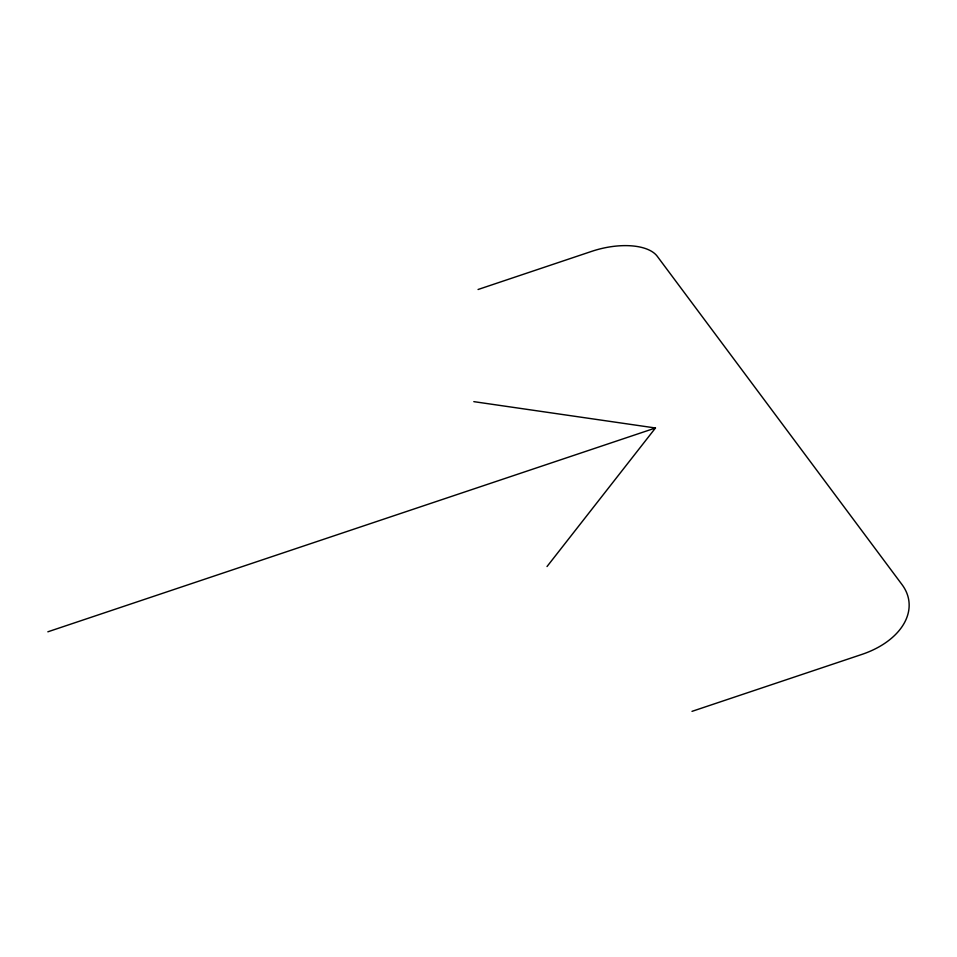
<?xml version="1.0" encoding="UTF-8"?>
<svg xmlns="http://www.w3.org/2000/svg" width="957" height="957" viewBox="0 0 957 957"><rect width="100%" height="100%" fill="white"/><g stroke="black" fill="none" stroke-linecap="round" stroke-linejoin="round"><path stroke-width="1.44" d="M547.021 566.532L655.473 427.994L473.811 401.641M478.057 289.504L591.785 251.332A54.166 25.959 -13.8 0 1 657.28 256.32L902.044 584.643A77.278 49.896 -6.3 0 1 861.838 654.432L691.995 711.362M47.85 631.811L655.473 427.994"/></g></svg>
